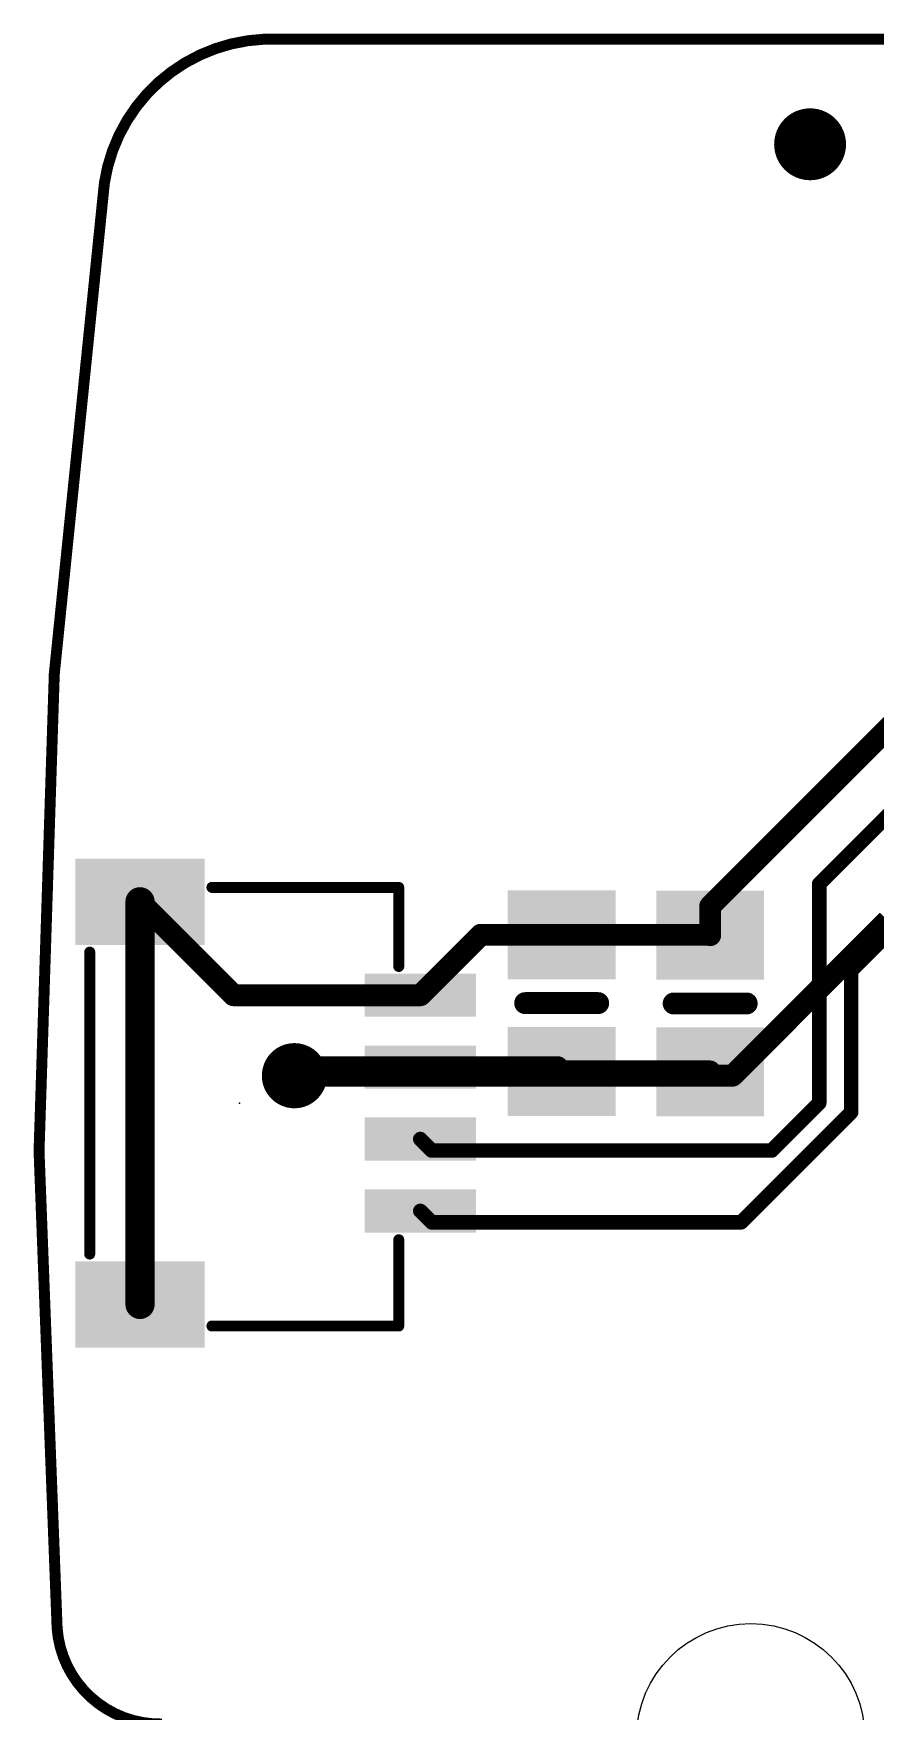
# Model space of a CAD drawing. Extents: x -74 to 74, y -25 to 38.
# Drawn here: x -73.61 to -61.89, y 14.21 to 37.54 of the extents above; entities that cross this region are included whole.
import ezdxf

# ---------------------------------------------------------------- set-up
doc = ezdxf.new("R2010")
doc.units = 0
for name, color, linetype in [('1', 12, 'CONTINUOUS'), ('16', 132, 'CONTINUOUS'), ('18', 110, 'CONTINUOUS'), ('20', 3, 'CONTINUOUS'), ('21', 40, 'CONTINUOUS'), ('23', 40, 'CONTINUOUS')]:
    doc.layers.add(name, color=color, linetype=linetype)

# ---------------------------------------------------------------- blocks, each defined once
blk = doc.blocks.new('RECT')
blk.add_solid([(-0.5, -0.5), (0.5, -0.5), (-0.5, 0.5), (0.5, 0.5)])
blk = doc.blocks.new('PIE')
at = {"const_width": 0.5}
blk.add_lwpolyline([(0, -0.25, 1), (0, 0.25, 1), (0, -0.25)], format="xyb", dxfattribs=at)
blk = doc.blocks.new('ROUNDV')
at = {"const_width": 0.5}
blk.add_lwpolyline([(0, -0.25, 1), (0, 0.25, 1), (0, -0.25)], format="xyb", dxfattribs=at)

msp = doc.modelspace()

# ---------------------------------------------------------------- linework, layer by layer
at = {"layer": '1'}
for points, const_width in [([(-61.214, 28.3845), (-64.1915, 25.407)], 0.3048), ([(-62.6745, 25.7175), (-61.087, 27.305)], 0.2032), ([(-62.23, 24.511), (-60.7695, 25.9715)], 0.2032), ([(-72.125, 25.4695), (-72.125, 19.8695)], 0.4064), ([(-62.6745, 22.6695), (-62.6745, 25.7175)], 0.2032), ([(-70.825, 24.1695), (-72.125, 25.4695)], 0.3048), ([(-64.1915, 25.407), (-64.1915, 25.005)], 0.3048), ([(-68.225, 24.1695), (-67.3845, 25.01)], 0.3048), ([(-67.3845, 25.01), (-66.258, 25.01)], 0.3048), ([(-66.258, 25.01), (-64.1965, 25.01)], 0.3048), ([(-64.1965, 25.01), (-64.1915, 25.005)], 0.3048), ([(-62.23, 22.5425), (-62.23, 24.511)], 0.2032), ([(-68.225, 24.1695), (-70.825, 24.1695)], 0.3048), ([(-69.858, 23.1695), (-69.977, 23.0505)], 0.3048), ([(-68.225, 23.1695), (-69.858, 23.1695)], 0.3048), ([(-68.225, 23.1695), (-66.3175, 23.1695)], 0.3048), ([(-66.3175, 23.1695), (-66.258, 23.11)], 0.3048), ([(-66.258, 23.11), (-64.1965, 23.11)], 0.3048), ([(-64.1965, 23.11), (-64.1915, 23.105)], 0.3048), ([(-62.23, 22.5425), (-63.7614, 21.0111)], 0.2032), ([(-62.6745, 22.6695), (-63.334, 22.01)], 0.2032), ([(-68.0655, 22.01), (-68.225, 22.1695)], 0.2032), ([(-63.334, 22.01), (-68.0655, 22.01)], 0.2032), ([(-68.0666, 21.0111), (-68.225, 21.1695)], 0.2032), ([(-63.7614, 21.0111), (-68.0666, 21.0111)], 0.2032)]:
    msp.add_lwpolyline(points, dxfattribs=dict(at, const_width=const_width))
for points, const_width in [([(-72.0234, 25.4695, 1), (-72.2266, 25.4695)], 0.2032), ([(-62.6237, 25.7175, 1), (-62.7253, 25.7175)], 0.1016), ([(-62.7104, 25.7534, 1), (-62.6386, 25.6816)], 0.1016), ([(-72.0711, 25.5234, 1), (-72.1789, 25.4156)], 0.1524), ([(-64.1153, 25.407, 1), (-64.2677, 25.407)], 0.1524), ([(-64.2454, 25.4609, 1), (-64.1376, 25.3531)], 0.1524), ([(-67.3845, 25.0862, 1), (-67.3845, 24.9338)], 0.1524), ([(-67.3306, 24.9561, 1), (-67.4384, 25.0639)], 0.1524), ([(-66.258, 25.0862, 1), (-66.258, 24.9338)], 0.1524), ([(-66.258, 24.9338, 1), (-66.258, 25.0862)], 0.1524), ([(-64.1426, 25.0639, 1), (-64.2504, 24.9561)], 0.1524), ([(-64.2677, 25.005, 1), (-64.1153, 25.005)], 0.1524), ([(-64.2454, 24.9511, 1), (-64.1376, 25.0589)], 0.1524), ([(-64.1965, 24.9338, 1), (-64.1965, 25.0862)], 0.1524), ([(-62.1792, 24.511, 1), (-62.2808, 24.511)], 0.1016), ([(-62.2659, 24.5469, 1), (-62.1941, 24.4751)], 0.1016), ([(-70.825, 24.2457, 1), (-70.825, 24.0933)], 0.1524), ([(-70.8789, 24.1156, 1), (-70.7711, 24.2234)], 0.1524), ([(-68.2789, 24.2234, 1), (-68.1711, 24.1156)], 0.1524), ([(-68.225, 24.0933, 1), (-68.225, 24.2457)], 0.1524), ([(-70.0309, 23.1044, 1), (-69.9231, 22.9966)], 0.1524), ([(-69.858, 23.2457, 1), (-69.858, 23.0933)], 0.1524), ([(-69.8041, 23.1156, 1), (-69.9119, 23.2234)], 0.1524), ([(-68.225, 23.2457, 1), (-68.225, 23.0933)], 0.1524), ([(-68.225, 23.0933, 1), (-68.225, 23.2457)], 0.1524), ([(-66.2636, 23.2234, 1), (-66.3714, 23.1156)], 0.1524), ([(-66.258, 23.1862, 1), (-66.258, 23.0338)], 0.1524), ([(-66.3175, 23.0933, 1), (-66.3175, 23.2457)], 0.1524), ([(-66.3119, 23.0561, 1), (-66.2041, 23.1639)], 0.1524), ([(-64.1426, 23.1639, 1), (-64.2504, 23.0561)], 0.1524), ([(-64.2454, 23.0511, 1), (-64.1376, 23.1589)], 0.1524), ([(-64.1965, 23.0338, 1), (-64.1965, 23.1862)], 0.1524), ([(-62.7253, 22.6695, 1), (-62.6237, 22.6695)], 0.1016), ([(-62.6386, 22.6336, 1), (-62.7104, 22.7054)], 0.1016), ([(-62.1941, 22.5066, 1), (-62.2659, 22.5784)], 0.1016), ([(-62.2808, 22.5425, 1), (-62.1792, 22.5425)], 0.1016), ([(-68.1891, 22.2054, 1), (-68.2609, 22.1336)], 0.1016), ([(-68.0655, 22.0608, 1), (-68.0655, 21.9592)], 0.1016), ([(-68.1015, 21.9741, 1), (-68.0296, 22.046)], 0.1016), ([(-63.3699, 22.046, 1), (-63.298, 21.9741)], 0.1016), ([(-63.334, 21.9592, 1), (-63.334, 22.0608)], 0.1016), ([(-68.1891, 21.2054, 1), (-68.2609, 21.1336)], 0.1016), ([(-68.0666, 21.0619, 1), (-68.0666, 20.9603)], 0.1016), ([(-68.1025, 20.9751, 1), (-68.0306, 21.047)], 0.1016), ([(-63.7974, 21.047, 1), (-63.7255, 20.9751)], 0.1016), ([(-63.7614, 20.9603, 1), (-63.7614, 21.0619)], 0.1016), ([(-72.2266, 19.8695, 1), (-72.0234, 19.8695)], 0.2032)]:
    msp.add_lwpolyline(points, format="xyb", dxfattribs=dict(at, const_width=const_width))
at = {"layer": '16', "const_width": 0.3048}
for points in [[(-63.881, 23.0505), (-61.722, 25.2095)], [(-69.977, 23.0505), (-63.881, 23.0505)]]:
    msp.add_lwpolyline(points, dxfattribs=at)
at = {"layer": '16', "const_width": 0.1524}
for points in [[(-69.977, 23.1267, 1), (-69.977, 22.9743)], [(-63.9349, 23.1044, 1), (-63.8271, 22.9966)], [(-63.881, 22.9743, 1), (-63.881, 23.1267)]]:
    msp.add_lwpolyline(points, format="xyb", dxfattribs=at)
at = {"layer": '20'}
for points, const_width in [([(-70.1675, 37.465, 0.4142), (-72.644, 35.2425)], 0.1524), ([(-70.1675, 37.5031, 1), (-70.1675, 37.4269)], 0.0762), ([(-70.1696, 37.427, 1), (-70.1654, 37.503)], 0.0762), ([(-72.644, 35.2425, 0.0524), (-73.279, 15.367)], 0.1524), ([(-72.682, 35.2446, 1), (-72.606, 35.2404)], 0.0762), ([(-72.6063, 35.2373, 1), (-72.6817, 35.2477)], 0.0762), ([(-73.279, 15.367, 0.3983), (-71.8185, 14.0335)], 0.1524), ([(-73.241, 15.3698, 1), (-73.317, 15.3642)], 0.0762), ([(-73.317, 15.3642, 1), (-73.241, 15.3698)], 0.0762)]:
    msp.add_lwpolyline(points, format="xyb", dxfattribs=dict(at, const_width=const_width))
at = {"layer": '20', "const_width": 0.1524}
msp.add_lwpolyline([(-70.1675, 37.465), (-44.704, 37.465)], dxfattribs=at)
at = {"layer": '20'}
msp.add_circle((-63.627, 13.843), 1.5875, dxfattribs=at)
at = {"layer": '21'}
for points, const_width in [([(-71.125, 25.6695), (-68.525, 25.6695)], 0.1524), ([(-68.525, 25.6695), (-68.525, 24.5695)], 0.1524), ([(-72.825, 24.7695), (-72.825, 20.5695)], 0.1524), ([(-66.766, 24.06), (-65.75, 24.06)], 0.3048), ([(-64.6995, 24.055), (-63.6835, 24.055)], 0.3048), ([(-68.525, 20.7695), (-68.525, 19.5695)], 0.1524), ([(-68.525, 19.5695), (-71.125, 19.5695)], 0.1524)]:
    msp.add_lwpolyline(points, dxfattribs=dict(at, const_width=const_width))
for points, const_width in [([(-71.125, 25.7076, 1), (-71.125, 25.6314)], 0.0762), ([(-68.4869, 25.6695, 1), (-68.5631, 25.6695)], 0.0762), ([(-68.525, 25.6314, 1), (-68.525, 25.7076)], 0.0762), ([(-72.7869, 24.7695, 1), (-72.8631, 24.7695)], 0.0762), ([(-68.5631, 24.5695, 1), (-68.4869, 24.5695)], 0.0762), ([(-66.766, 24.1362, 1), (-66.766, 23.9838)], 0.1524), ([(-65.75, 23.9838, 1), (-65.75, 24.1362)], 0.1524), ([(-64.6995, 24.1312, 1), (-64.6995, 23.9788)], 0.1524), ([(-63.6835, 23.9788, 1), (-63.6835, 24.1312)], 0.1524), ([(-68.4869, 20.7695, 1), (-68.5631, 20.7695)], 0.0762), ([(-72.8631, 20.5695, 1), (-72.7869, 20.5695)], 0.0762), ([(-71.125, 19.6076, 1), (-71.125, 19.5314)], 0.0762), ([(-68.5631, 19.5695, 1), (-68.4869, 19.5695)], 0.0762), ([(-68.525, 19.5314, 1), (-68.525, 19.6076)], 0.0762)]:
    msp.add_lwpolyline(points, format="xyb", dxfattribs=dict(at, const_width=const_width))
at = {"layer": '23'}
for p in [(-62.8015, 36.0045), (-66.258, 24.06), (-64.1915, 24.055), (-70.739, 22.6695)]:
    msp.add_point(p, dxfattribs=at)

# ---------------------------------------------------------------- block references
at = {"layer": '1'}
msp.add_blockref('PIE', (-62.8015, 36.0045), dxfattribs=at)
for p, xscale, yscale in [((-72.125, 25.4695), 1.8, 1.2), ((-68.225, 24.1695), 1.55, 0.6), ((-68.225, 23.1695), 1.55, 0.6), ((-68.225, 22.1695), 1.55, 0.6), ((-68.225, 21.1695), 1.55, 0.6), ((-72.125, 19.8695), 1.8, 1.2)]:
    msp.add_blockref('RECT', p, dxfattribs=dict(at, xscale=xscale, yscale=yscale))
at = {"layer": '1', "xscale": 1.24, "yscale": 1.5, "rotation": 90}
for p in [(-66.258, 25.01), (-64.1915, 25.005), (-66.258, 23.11), (-64.1915, 23.105)]:
    msp.add_blockref('RECT', p, dxfattribs=at)
at = {"layer": '18', "xscale": 0.9064, "yscale": 0.9064}
msp.add_blockref('ROUNDV', (-69.977, 23.0505), dxfattribs=at)
msp.add_blockref('ROUNDV', (-69.977, 23.0505), dxfattribs=at)

doc.saveas('drawing.dxf')
